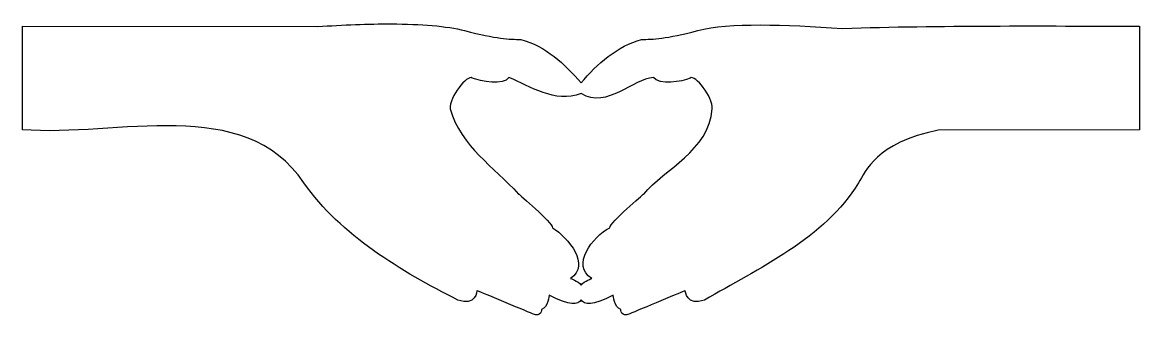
# Model space of a CAD drawing. Header units: centimetres. Extents: x -4.85 to 4.11, y 3.35 to 5.72.
import ezdxf

# ---------------------------------------------------------------- set-up
doc = ezdxf.new("R2010")
doc.units = ezdxf.units.CM
doc.header["$MEASUREMENT"] = 0
doc.layers.add('Layer 1', color=7, linetype='Continuous')

msp = doc.modelspace()

# ---------------------------------------------------------------- linework, layer by layer
at = {"layer": 'Layer 1', "color": 56}
for points, knots in [([(-1.89206, 5.71185), (-2.07643, 5.71249), (-2.27873, 5.70435), (-2.48292, 5.69078), (-2.48292, 5.69078), (-2.48292, 5.69078), (-4.85177, 5.69395), (-4.85177, 5.69395), (-4.85177, 5.69395), (-4.85177, 5.69395), (-4.85177, 4.86274), (-4.85177, 4.86274), (-4.85177, 4.86274), (-4.09072, 4.80055), (-3.0722, 5.15011), (-2.59255, 4.4353), (-2.59255, 4.4353), (-2.29852, 4.01373), (-1.81013, 3.7239), (-1.35946, 3.49586), (-1.35946, 3.49586), (-1.21502, 3.43828), (-1.20388, 3.57119), (-1.20388, 3.57119), (-1.20388, 3.57119), (-1.20388, 3.57119), (-0.83175, 3.41609), (-0.75956, 3.38503), (-0.75956, 3.38503), (-0.68738, 3.35407), (-0.6872, 3.42053), (-0.6872, 3.42053), (-0.6872, 3.42053), (-0.63165, 3.43378), (-0.62605, 3.53569), (-0.62605, 3.53569), (-0.62605, 3.53569), (-0.45732, 3.44509), (-0.39318, 3.45824), (-0.36879, 3.49615), (-0.36879, 3.49615), (-0.34442, 3.45824), (-0.28056, 3.44509), (-0.1119, 3.53569), (-0.1119, 3.53569), (-0.1119, 3.53569), (-0.10632, 3.43379), (-0.05075, 3.42053), (-0.05075, 3.42053), (-0.05075, 3.42053), (-0.05056, 3.35408), (0.02161, 3.38503), (0.02161, 3.38503), (0.09379, 3.41609), (0.46593, 3.57119), (0.46593, 3.57119), (0.46593, 3.57119), (0.46593, 3.57119), (0.47716, 3.43829), (0.62151, 3.49586), (0.62151, 3.49586), (1.04462, 3.74384), (1.59132, 3.99385), (1.85496, 4.4353), (1.85496, 4.4353), (1.91566, 4.52859), (1.99071, 4.75446), (2.49575, 4.85956), (2.49575, 4.85956), (2.49575, 4.85956), (4.11129, 4.86273), (4.11129, 4.86273), (4.11129, 4.86273), (4.11129, 4.86273), (4.11129, 5.69394), (4.11129, 5.69394), (4.11129, 5.69394), (3.31645, 5.69494), (2.52174, 5.70132), (1.72724, 5.67605), (1.72724, 5.67605), (1.26053, 5.70706), (0.82171, 5.72459), (0.56615, 5.65816), (0.56615, 5.65816), (0.31059, 5.59167), (0.2049, 5.58745), (0.11604, 5.58745), (0.11604, 5.58745), (-0.07481, 5.53427), (-0.24539, 5.39201), (-0.3688, 5.23794), (-0.3688, 5.23794), (-0.49933, 5.38903), (-0.65666, 5.53538), (-0.854, 5.58745), (-0.854, 5.58745), (-0.94285, 5.58745), (-1.0482, 5.59166), (-1.30374, 5.65816), (-1.30374, 5.65816), (-1.44749, 5.69553), (-1.65502, 5.71102), (-1.89206, 5.71184), (-1.89206, 5.71184), (-1.89206, 5.71184), (-1.89206, 5.71185), (-1.89206, 5.71185)], [0, 0, 0, 0, 0.0357143, 0.0357143, 0.0357143, 0.0357143, 0.0714286, 0.0714286, 0.0714286, 0.0714286, 0.1071429, 0.1071429, 0.1071429, 0.1071429, 0.1428571, 0.1428571, 0.1428571, 0.1428571, 0.1785714, 0.1785714, 0.1785714, 0.1785714, 0.2142857, 0.2142857, 0.2142857, 0.2142857, 0.25, 0.25, 0.25, 0.25, 0.2857143, 0.2857143, 0.2857143, 0.2857143, 0.3214286, 0.3214286, 0.3214286, 0.3214286, 0.3571429, 0.3571429, 0.3571429, 0.3571429, 0.3928571, 0.3928571, 0.3928571, 0.3928571, 0.4285714, 0.4285714, 0.4285714, 0.4285714, 0.4642857, 0.4642857, 0.4642857, 0.4642857, 0.5, 0.5, 0.5, 0.5, 0.5357143, 0.5357143, 0.5357143, 0.5357143, 0.5714286, 0.5714286, 0.5714286, 0.5714286, 0.6071429, 0.6071429, 0.6071429, 0.6071429, 0.6428571, 0.6428571, 0.6428571, 0.6428571, 0.6785714, 0.6785714, 0.6785714, 0.6785714, 0.7142857, 0.7142857, 0.7142857, 0.7142857, 0.75, 0.75, 0.75, 0.75, 0.7857143, 0.7857143, 0.7857143, 0.7857143, 0.8214286, 0.8214286, 0.8214286, 0.8214286, 0.8571429, 0.8571429, 0.8571429, 0.8571429, 0.8928571, 0.8928571, 0.8928571, 0.8928571, 0.9285714, 0.9285714, 0.9285714, 0.9285714, 1, 1, 1, 1]), ([(-0.36879, 5.15222), (-0.15904, 5.0266), (0.05006, 5.27453), (0.21049, 5.28152), (0.21049, 5.28152), (0.25621, 5.21966), (0.43895, 5.24578), (0.50501, 5.27719), (0.50501, 5.27719), (0.54392, 5.3082), (0.68823, 5.12648), (0.68267, 5.02898), (0.68267, 5.02898), (0.65547, 4.69354), (0.30285, 4.54892), (0.1327, 4.34669), (0.1327, 4.34669), (0.1327, 4.34669), (-0.13939, 4.11612), (-0.13939, 4.07626), (-0.13939, 4.07626), (-0.27765, 4.0046), (-0.45315, 3.7724), (-0.28376, 3.66874), (-0.28376, 3.66874), (-0.28376, 3.66874), (-0.34086, 3.65087), (-0.36879, 3.61535), (-0.36879, 3.61535), (-0.39664, 3.65087), (-0.45382, 3.66874), (-0.45382, 3.66874), (-0.45382, 3.66874), (-0.29199, 3.77882), (-0.4703, 3.99347), (-0.59819, 4.07626), (-0.59819, 4.07626), (-0.59819, 4.11611), (-0.87064, 4.34669), (-0.87064, 4.34669), (-0.87064, 4.34669), (-1.07145, 4.56735), (-1.32822, 4.72297), (-1.42061, 5.02898), (-1.42061, 5.02898), (-1.42619, 5.12649), (-1.2814, 5.3082), (-1.24259, 5.27719), (-1.24259, 5.27719), (-1.17881, 5.25395), (-0.98764, 5.21314), (-0.94843, 5.28152), (-0.94843, 5.28152), (-0.7741, 5.21263), (-0.58362, 5.07284), (-0.36879, 5.15222)], [0, 0, 0, 0, 0.0666667, 0.0666667, 0.0666667, 0.0666667, 0.1333333, 0.1333333, 0.1333333, 0.1333333, 0.2, 0.2, 0.2, 0.2, 0.2666667, 0.2666667, 0.2666667, 0.2666667, 0.3333333, 0.3333333, 0.3333333, 0.3333333, 0.4, 0.4, 0.4, 0.4, 0.4666667, 0.4666667, 0.4666667, 0.4666667, 0.5333333, 0.5333333, 0.5333333, 0.5333333, 0.6, 0.6, 0.6, 0.6, 0.6666667, 0.6666667, 0.6666667, 0.6666667, 0.7333333, 0.7333333, 0.7333333, 0.7333333, 0.8, 0.8, 0.8, 0.8, 0.8666667, 0.8666667, 0.8666667, 0.8666667, 1, 1, 1, 1])]:
    msp.add_open_spline(points, degree=3, knots=knots, dxfattribs=at)

doc.saveas('drawing.dxf')
